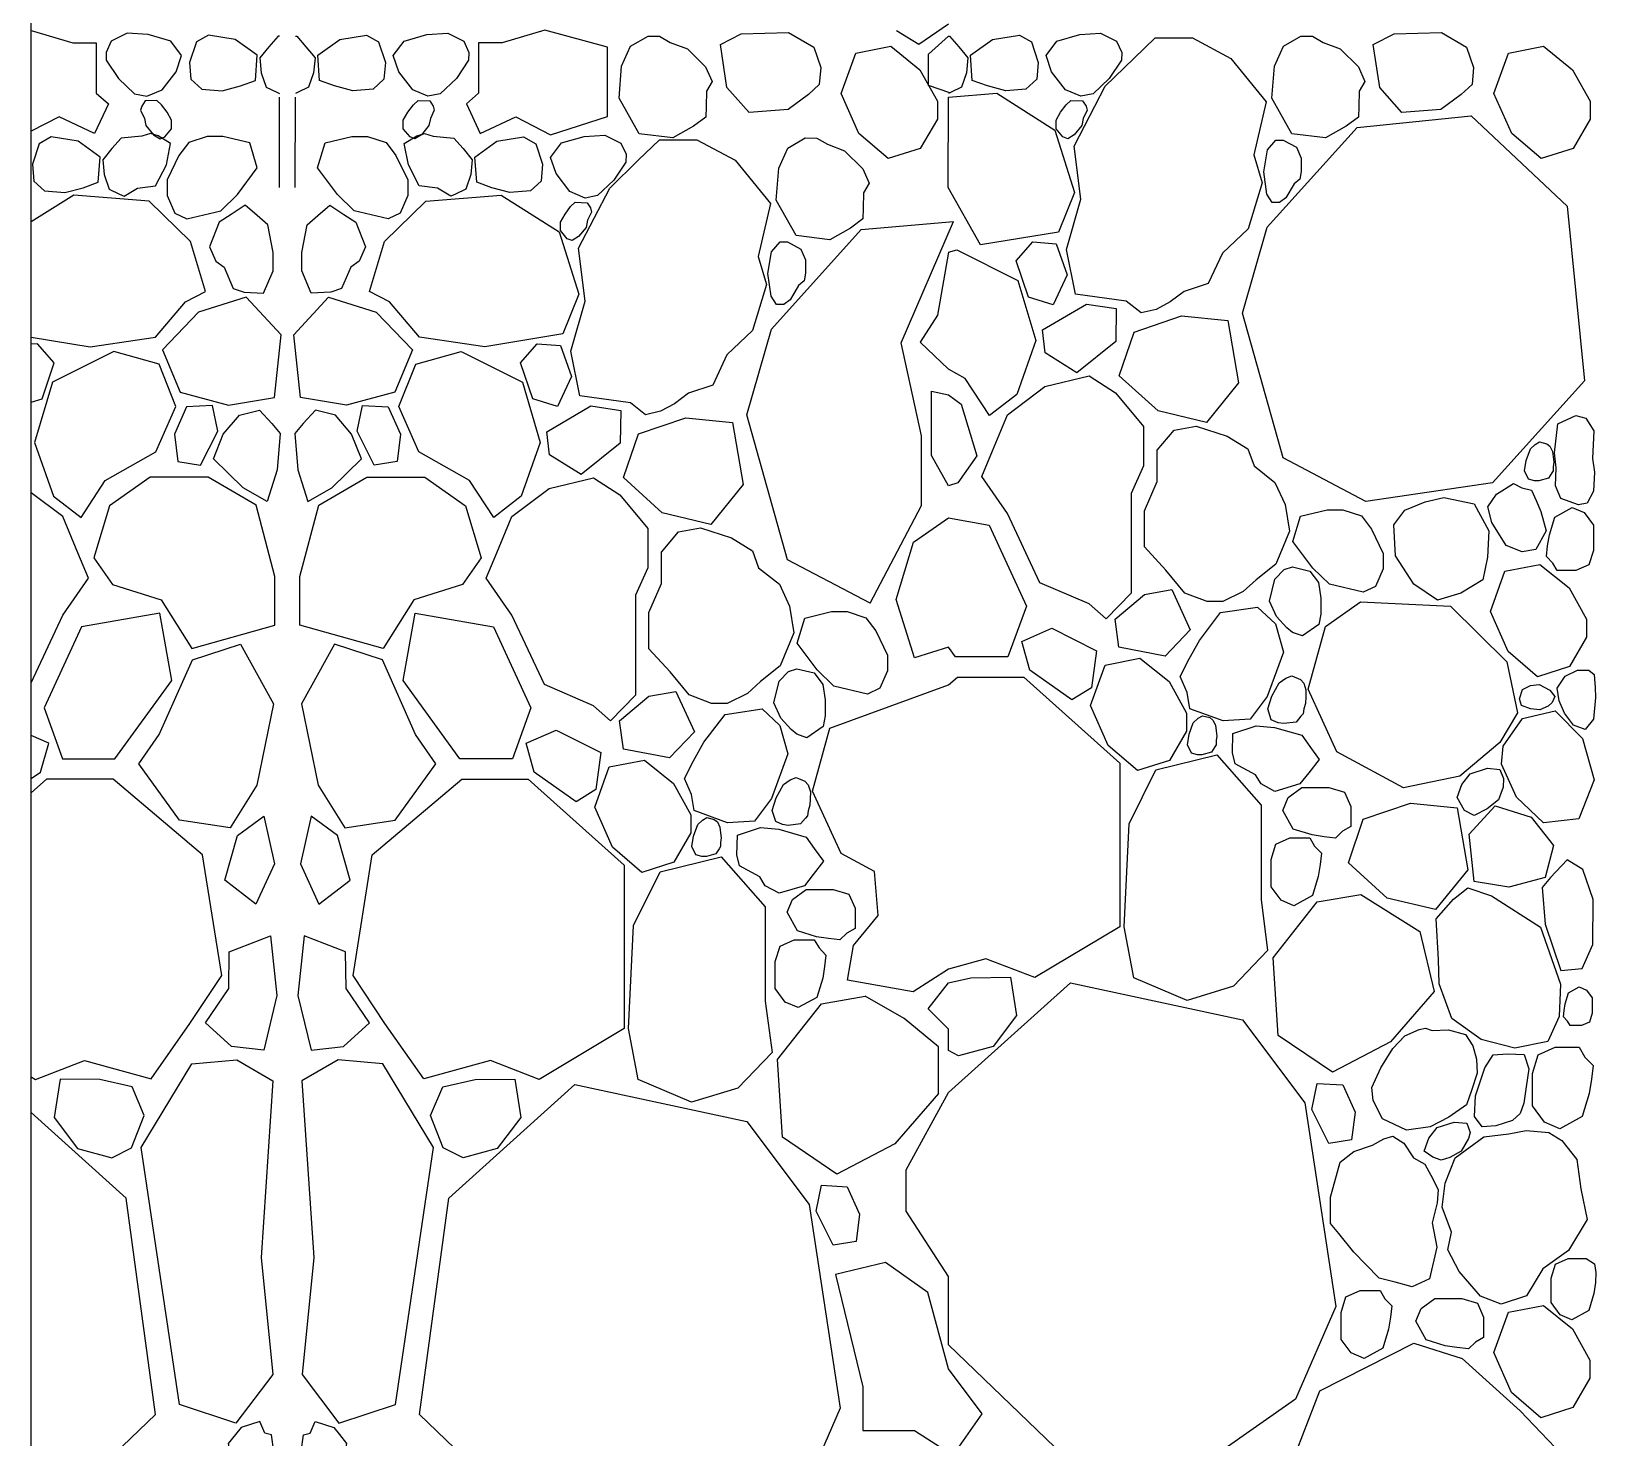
# Model space of a CAD drawing. Header units: millimetres. Extents: x 10227 to 13232, y 2 to 9351.
# Drawn here: x 11308.2 to 11478.8, y 8915 to 9068.3 of the extents above; entities that cross this region are included whole.
import ezdxf

# ---------------------------------------------------------------- set-up
doc = ezdxf.new("R2010")
doc.units = ezdxf.units.MM
doc.layers.add('A-WALL-FULL-EXTR', color=1, linetype='Continuous')
doc.layers.add('RETINO', color=20, linetype='Continuous')

msp = doc.modelspace()

# ---------------------------------------------------------------- linework, layer by layer
at = {"layer": 'A-WALL-FULL-EXTR', "ltscale": 0.1}
msp.add_line((11308.18, 6530.6), (11308.18, 9251.16), dxfattribs=at)
at = {"layer": 'RETINO', "ltscale": 0.1}
for p, q in [((11308.18, 9068.39), (11312.71, 9067.02)), ((11364.18, 9068.43), (11359.52, 9067.02)), ((11371.01, 9066.58), (11364.18, 9068.43)), ((11404.97, 9066.84), (11402.53, 9068.35)), ((11408.18, 9069.09), (11404.97, 9066.84)), ((11312.71, 9067.02), (11315.27, 9067.02)), ((11315.27, 9067.02), (11315.27, 9061.56)), ((11359.52, 9067.02), (11356.96, 9067.02)), ((11356.96, 9067.02), (11356.96, 9061.56)), ((11371.01, 9058.99), (11371.01, 9066.58)), ((11406.02, 9065.82), (11408.18, 9067.76)), ((11406.02, 9062.39), (11406.02, 9065.82)), ((11315.27, 9061.56), (11316.61, 9060.4)), ((11356.96, 9061.56), (11355.62, 9060.4)), ((11408.33, 9061.59), (11406.02, 9062.39)), ((11316.61, 9060.4), (11315.09, 9057.15)), ((11335.26, 9051.27), (11335.23, 9061.12)), ((11336.97, 9051.27), (11337, 9061.12)), ((11355.62, 9060.4), (11357.14, 9057.15)), ((11408.15, 9051.27), (11408.18, 9061.12)), ((11311.21, 9058.96), (11308.18, 9057.39)), ((11315.09, 9057.15), (11311.21, 9058.96)), ((11357.14, 9057.15), (11361.02, 9058.96)), ((11361.02, 9058.96), (11364.8, 9057)), ((11364.8, 9057), (11371.01, 9058.99)), ((11310.36, 9056.79), (11309.05, 9056.04)), ((11361.87, 9056.79), (11363.18, 9056.04)), ((11411.69, 9045), (11408.15, 9051.27)), ((11403.02, 9034.32), (11408.75, 9047.57)), ((11408.18, 9044.22), (11406.98, 9037.34)), ((11406.98, 9037.34), (11405.11, 9034.42)), ((11405.26, 9024.2), (11403.02, 9034.32)), ((11405.11, 9034.42), (11408.18, 9031.47)), ((11406.33, 9022.05), (11406.33, 9029.06)), ((11406.33, 9029.06), (11408.18, 9028.65)), ((11405.26, 9016.61), (11405.26, 9024.2)), ((11408.18, 9018.75), (11406.33, 9022.05)), ((11399.64, 9005.95), (11405.26, 9016.61)), ((11404.38, 9012.62), (11408.18, 9015.25)), ((11402.49, 9006.36), (11404.38, 9012.62)), ((11404.48, 9000), (11402.49, 9006.36)), ((11408.18, 9001.16), (11404.48, 9000)), ((11395.27, 8992.32), (11408.18, 8997.04)), ((11400.51, 8971.89), (11400.12, 8976.69)), ((11397.85, 8968.64), (11400.51, 8971.89)), ((11397.19, 8964.84), (11397.85, 8968.64)), ((11408.18, 8966.06), (11404.35, 8963.59)), ((11404.35, 8963.59), (11397.19, 8964.84)), ((11405.99, 8961.73), (11408.18, 8964.56)), ((11403.37, 8960.69), (11399.11, 8963.1)), ((11408.18, 8959.52), (11405.99, 8961.73)), ((11407.11, 8957.58), (11403.37, 8960.69)), ((11408.18, 8957.17), (11408.18, 8959.52)), ((11407.11, 8952.51), (11407.11, 8957.58)), ((11403.58, 8944.17), (11408.18, 8952.59)), ((11403.58, 8939.68), (11403.58, 8944.17)), ((11408.18, 8932.56), (11403.58, 8939.68)), ((11401.32, 8934.09), (11395.87, 8932.75)), ((11405.94, 8930.8), (11401.32, 8934.09)), ((11395.87, 8932.75), (11398.87, 8920.51)), ((11408.18, 8925.1), (11408.18, 8932.56)), ((11408.18, 8922.47), (11405.94, 8930.8)), ((11398.87, 8920.51), (11398.87, 8915.77)), ((11398.87, 8915.77), (11404.5, 8915.77)), ((11404.5, 8915.77), (11408.62, 8913.09))]:
    msp.add_line(p, q, dxfattribs=at)
at = {"layer": 'RETINO'}
for p, q in [((11421.92, 9050.73), (11420.19, 9046.41)), ((11420.19, 9046.41), (11411.69, 9045)), ((11386.2, 9026.48), (11388.89, 9035.83)), ((11390.65, 9010.69), (11386.2, 9026.48)), ((11399.64, 9005.95), (11390.65, 9010.69)), ((11393.36, 8985.46), (11395.27, 8992.32)), ((11396.49, 8978.66), (11393.36, 8985.46)), ((11400.12, 8976.69), (11396.49, 8978.66))]:
    msp.add_line(p, q, dxfattribs=at)
for points in [[(11317.68, 9063.15), (11319.45, 9061.48), (11320.79, 9061.22), (11322.46, 9061.92), (11323.97, 9063.88), (11324.58, 9065.64), (11323.39, 9067.22), (11320.91, 9067.94), (11318.64, 9068.08), (11316.89, 9067.21), (11316.33, 9065.99), (11316.36, 9065.14), (11317.68, 9063.15)], [(11326.18, 9067.14), (11325.44, 9064.9), (11325.59, 9063.06)], [(11327.49, 9067.89), (11326.18, 9067.14)], [(11332.62, 9062.94), (11332.81, 9065.68), (11330.42, 9067.41), (11327.49, 9067.89)], [(11335.23, 9067.76), (11335.11, 9067.75), (11334.1, 9066.61), (11333.11, 9065.4), (11333.26, 9063.77), (11333.81, 9062.19), (11334.94, 9061.65), (11335.23, 9061.53)], [(11337, 9067.76), (11337.12, 9067.75), (11338.13, 9066.61), (11339.12, 9065.4), (11338.97, 9063.77), (11338.42, 9062.19), (11337.29, 9061.65), (11337, 9061.53)], [(11339.61, 9062.94), (11339.41, 9065.68), (11341.81, 9067.41), (11344.74, 9067.89)], [(11344.74, 9067.89), (11346.05, 9067.14)], [(11346.05, 9067.14), (11346.79, 9064.9), (11346.64, 9063.06)], [(11354.55, 9063.15), (11352.78, 9061.48), (11351.44, 9061.22), (11349.77, 9061.92), (11348.26, 9063.88), (11347.65, 9065.64), (11348.84, 9067.22), (11351.32, 9067.94), (11353.59, 9068.08), (11355.34, 9067.21), (11355.9, 9065.99), (11355.87, 9065.14), (11354.55, 9063.15)], [(11378.12, 9056.67), (11374.45, 9057.13), (11372.27, 9061), (11372.55, 9064.49), (11373.53, 9066.67), (11375.44, 9067.78), (11376.69, 9067.76), (11377.86, 9067.08), (11379.72, 9066.38), (11381.71, 9064.41), (11382.42, 9062.84), (11381.8, 9061.78), (11381.76, 9060.1), (11381.73, 9058.95), (11380.38, 9057.95), (11378.12, 9056.67)], [(11384.03, 9062.15), (11383.33, 9066.85), (11385.6, 9068.03), (11390.75, 9068.16)], [(11390.75, 9068.16), (11393.51, 9066.58)], [(11393.51, 9066.58), (11394.26, 9064.34), (11394.11, 9062.49)], [(11405.11, 9055.51), (11401.63, 9054.41), (11398.43, 9057.15), (11396.49, 9061.52), (11398.08, 9065.92), (11401.89, 9066.66), (11405.07, 9064.11), (11406.98, 9060.67), (11406.98, 9058.72), (11405.11, 9055.51)], [(11408.18, 9067.76), (11408.3, 9067.75), (11409.31, 9066.61), (11410.3, 9065.4), (11410.15, 9063.77), (11409.6, 9062.19), (11408.47, 9061.65), (11408.18, 9061.53)], [(11410.79, 9062.94), (11410.6, 9065.68), (11412.99, 9067.41), (11415.92, 9067.89)], [(11415.92, 9067.89), (11417.23, 9067.14)], [(11417.23, 9067.14), (11417.97, 9064.9), (11417.82, 9063.06)], [(11425.73, 9063.15), (11423.96, 9061.48), (11422.62, 9061.22), (11420.95, 9061.92), (11419.44, 9063.88), (11418.84, 9065.64), (11420.02, 9067.22), (11422.5, 9067.94), (11424.77, 9068.08), (11426.52, 9067.21), (11427.08, 9065.99), (11427.05, 9065.14), (11425.73, 9063.15)], [(11427.58, 9038.88), (11422.03, 9039.65), (11421.05, 9044.52), (11422.62, 9049.99), (11421.89, 9055.77), (11425.29, 9062.31), (11428.41, 9065.33), (11430.73, 9067.57), (11434.8, 9067.57), (11438.97, 9065.33), (11442.85, 9060.61), (11441.48, 9054.83), (11442.39, 9051.79), (11440.87, 9046.77), (11438.06, 9044.11), (11436.52, 9040.8), (11433.88, 9039.93), (11432.36, 9038.79), (11430.84, 9037.98), (11429.22, 9037.59), (11427.58, 9038.88)], [(11449.31, 9056.67), (11445.63, 9057.13), (11443.45, 9061), (11443.73, 9064.49), (11444.71, 9066.67), (11446.62, 9067.78), (11447.87, 9067.76), (11449.04, 9067.08), (11450.9, 9066.38), (11452.89, 9064.41), (11453.6, 9062.84), (11452.98, 9061.78), (11452.94, 9060.1), (11452.91, 9058.95), (11451.56, 9057.95), (11449.31, 9056.67)], [(11455.22, 9062.15), (11454.51, 9066.85), (11456.78, 9068.03), (11461.94, 9068.16)], [(11461.94, 9068.16), (11464.69, 9066.58)], [(11464.69, 9066.58), (11465.44, 9064.34), (11465.29, 9062.49)], [(11476.29, 9055.51), (11472.81, 9054.41), (11469.61, 9057.15), (11467.67, 9061.52), (11469.26, 9065.92), (11473.07, 9066.66), (11476.25, 9064.11), (11478.16, 9060.67), (11478.16, 9058.72), (11476.29, 9055.51)], [(11325.59, 9063.06), (11326.77, 9061.99)], [(11346.64, 9063.06), (11345.46, 9061.99)], [(11417.82, 9063.06), (11416.64, 9061.99)], [(11326.77, 9061.99), (11328.98, 9061.82), (11330.98, 9062.34), (11332.62, 9062.94)], [(11345.46, 9061.99), (11343.24, 9061.82), (11341.25, 9062.34), (11339.61, 9062.94)], [(11392.92, 9061.42), (11390.71, 9059.76), (11386.45, 9059.43), (11384.03, 9062.15)], [(11394.11, 9062.49), (11392.92, 9061.42)], [(11408.18, 9061.12), (11413.47, 9061.54), (11419.8, 9057.53), (11421.92, 9050.73)], [(11416.64, 9061.99), (11414.43, 9061.82), (11412.43, 9062.34), (11410.79, 9062.94)], [(11464.1, 9061.42), (11461.89, 9059.76), (11457.63, 9059.43), (11455.22, 9062.15)], [(11465.29, 9062.49), (11464.1, 9061.42)], [(11320.69, 9058.02), (11321.51, 9057.02), (11322.22, 9056.59), (11322.74, 9056.78), (11323.48, 9057.67), (11323.48, 9058.59), (11322.99, 9059.47), (11322.38, 9060.29), (11321.86, 9060.76), (11320.59, 9060.71), (11320.22, 9060.15), (11320.1, 9059.68), (11320.53, 9058.79), (11320.69, 9058.02)], [(11351.54, 9058.02), (11350.72, 9057.02), (11350.01, 9056.59), (11349.49, 9056.78), (11348.75, 9057.67), (11348.75, 9058.59), (11349.24, 9059.47), (11349.85, 9060.29), (11350.37, 9060.76), (11351.64, 9060.71), (11352.01, 9060.15), (11352.13, 9059.68), (11351.7, 9058.79), (11351.54, 9058.02)], [(11422.72, 9058.02), (11421.9, 9057.02), (11421.19, 9056.59), (11420.67, 9056.78), (11419.93, 9057.67), (11419.93, 9058.59), (11420.42, 9059.47), (11421.03, 9060.29), (11421.55, 9060.76), (11422.82, 9060.71), (11423.2, 9060.15), (11423.31, 9059.68), (11422.88, 9058.79), (11422.72, 9058.02)], [(11442.93, 9046.93), (11452.74, 9057.8), (11465.19, 9059.07), (11475.65, 9049.23), (11477.55, 9030.18), (11467.51, 9019.06), (11453.69, 9017.05), (11444.7, 9021.79), (11440.24, 9037.58), (11442.93, 9046.93)], [(11315.48, 9051.84), (11315.68, 9054.58), (11313.28, 9056.31), (11310.36, 9056.79)], [(11319.76, 9051.21), (11321.74, 9051.46), (11322.91, 9053.72), (11323.38, 9056.07), (11322.02, 9056.9), (11321.18, 9057.14), (11320.24, 9056.88), (11317.97, 9056.65), (11316.96, 9055.51), (11315.98, 9054.3), (11316.12, 9052.67), (11316.68, 9051.09), (11317.8, 9050.55), (11318.31, 9050.33), (11319.76, 9051.21)], [(11325.15, 9047.85), (11328.85, 9048.73), (11330.66, 9050.49), (11332.83, 9053.41), (11332, 9056.14), (11329.08, 9056.84), (11327.37, 9056.84), (11325.35, 9056.18), (11324.27, 9054.74), (11322.99, 9052.09), (11322.99, 9050.4), (11323.83, 9048.48), (11325.15, 9047.85)], [(11347.08, 9047.85), (11343.38, 9048.73), (11341.57, 9050.49), (11339.4, 9053.41), (11340.23, 9056.14), (11343.15, 9056.84), (11344.86, 9056.84), (11346.88, 9056.18), (11347.95, 9054.74), (11349.24, 9052.09), (11349.24, 9050.4), (11348.4, 9048.48), (11347.08, 9047.85)], [(11352.47, 9051.21), (11350.49, 9051.46), (11349.32, 9053.72), (11348.85, 9056.07), (11350.21, 9056.9), (11351.05, 9057.14), (11351.99, 9056.88), (11354.26, 9056.65), (11355.27, 9055.51), (11356.25, 9054.3), (11356.11, 9052.67), (11355.55, 9051.09), (11354.43, 9050.55), (11353.92, 9050.33), (11352.47, 9051.21)], [(11356.75, 9051.84), (11356.55, 9054.58), (11358.95, 9056.31), (11361.87, 9056.79)], [(11371.69, 9052.05), (11369.92, 9050.38), (11368.57, 9050.12), (11366.91, 9050.82), (11365.4, 9052.78), (11364.79, 9054.54), (11365.98, 9056.12), (11368.46, 9056.84), (11370.72, 9056.98), (11372.47, 9056.11), (11373.03, 9054.89), (11373.01, 9054.04), (11371.69, 9052.05)], [(11373.53, 9027.78), (11367.98, 9028.55), (11367.01, 9033.42), (11368.57, 9038.89), (11367.85, 9044.67), (11371.25, 9051.21), (11374.37, 9054.23), (11376.69, 9056.47), (11380.75, 9056.47), (11384.93, 9054.23), (11388.8, 9049.51), (11387.44, 9043.73), (11388.35, 9040.69), (11386.83, 9035.67), (11384.02, 9033.01), (11382.48, 9029.7), (11379.84, 9028.83), (11378.32, 9027.69), (11376.8, 9026.88), (11375.17, 9026.49), (11373.53, 9027.78)], [(11395.26, 9045.57), (11391.59, 9046.03), (11389.41, 9049.9), (11389.68, 9053.39), (11390.67, 9055.57), (11392.58, 9056.68), (11393.83, 9056.66), (11394.99, 9055.98), (11396.86, 9055.28), (11398.84, 9053.31), (11399.56, 9051.74), (11398.94, 9050.68), (11398.9, 9049), (11398.87, 9047.85), (11397.52, 9046.85), (11395.26, 9045.57)], [(11445.87, 9051.68), (11444.98, 9050.13), (11444.27, 9049.62), (11443.47, 9049.62), (11442.9, 9050.53), (11442.56, 9052.99), (11442.96, 9055.37), (11443.87, 9056.43), (11444.67, 9056.43), (11446.13, 9055.65), (11446.64, 9054.48), (11446.64, 9053.02), (11446.5, 9052.18), (11445.87, 9051.68)], [(11309.05, 9056.04), (11308.3, 9053.8), (11308.45, 9051.96)], [(11363.18, 9056.04), (11363.93, 9053.8), (11363.78, 9051.96)], [(11308.45, 9051.96), (11309.63, 9050.89)], [(11309.63, 9050.89), (11311.85, 9050.72), (11313.84, 9051.24), (11315.48, 9051.84)], [(11362.6, 9050.89), (11360.38, 9050.72), (11358.39, 9051.24), (11356.75, 9051.84)], [(11363.78, 9051.96), (11362.6, 9050.89)], [(11308.18, 9034.96), (11314.59, 9033.9), (11321.71, 9034.96), (11325, 9038.81), (11327.17, 9039.93), (11325.54, 9045.39), (11321.03, 9049.79), (11312.81, 9050.44), (11308.18, 9047.51)], [(11367.87, 9039.63), (11366.15, 9035.31), (11357.64, 9033.9), (11350.52, 9034.96), (11347.23, 9038.81), (11345.05, 9039.93), (11346.69, 9045.39), (11351.2, 9049.79), (11359.42, 9050.44), (11365.75, 9046.43), (11367.87, 9039.63)], [(11368.68, 9046.92), (11367.86, 9045.92), (11367.15, 9045.49), (11366.62, 9045.68), (11365.89, 9046.57), (11365.89, 9047.49), (11366.38, 9048.37), (11366.99, 9049.19), (11367.5, 9049.66), (11368.78, 9049.61), (11369.15, 9049.05), (11369.27, 9048.58), (11368.83, 9047.69), (11368.68, 9046.92)], [(11333.51, 9039.73), (11334.56, 9042.17), (11334.56, 9044.17), (11333.96, 9047.21), (11332.8, 9048.21), (11331.51, 9049.33), (11329.97, 9048.33), (11328.67, 9047.49), (11327.61, 9044.81), (11328.29, 9043.25), (11329.21, 9042.58), (11330.21, 9040.27), (11331.39, 9039.86), (11333.51, 9039.73)], [(11338.71, 9039.73), (11337.67, 9042.17), (11337.67, 9044.17), (11338.27, 9047.21), (11339.42, 9048.21), (11340.72, 9049.33), (11342.26, 9048.33), (11343.56, 9047.49), (11344.62, 9044.81), (11343.94, 9043.25), (11343.02, 9042.58), (11342.02, 9040.27), (11340.84, 9039.86), (11338.71, 9039.73)], [(11388.89, 9035.83), (11398.69, 9046.7), (11408.75, 9047.57)], [(11391.83, 9040.58), (11390.94, 9039.03), (11390.23, 9038.52), (11389.43, 9038.52), (11388.86, 9039.43), (11388.51, 9041.89), (11388.91, 9044.27), (11389.83, 9045.33), (11390.63, 9045.33), (11392.08, 9044.55), (11392.6, 9043.38), (11392.6, 9041.92), (11392.45, 9041.08), (11391.83, 9040.58)], [(11408.18, 9044.22), (11409.1, 9044.48), (11415.77, 9041.14), (11417.72, 9034.58), (11415.65, 9028.71), (11412.66, 9026.4), (11410.02, 9030.43)], [(11417.4, 9045.34), (11419.92, 9045.14), (11421.14, 9041.76), (11419.6, 9038.49), (11416.9, 9039.31), (11415.58, 9043.27), (11417.4, 9045.34)], [(11329.68, 9027.54), (11334.71, 9028.38), (11335.42, 9035.2), (11331.63, 9039.31), (11326.43, 9037.69), (11322.48, 9033.58), (11324.41, 9028.94), (11329.68, 9027.54)], [(11342.55, 9027.54), (11337.52, 9028.38), (11336.81, 9035.2), (11340.6, 9039.31), (11345.8, 9037.69), (11349.75, 9033.58), (11347.82, 9028.94), (11342.55, 9027.54)], [(11418.74, 9033.24), (11418.43, 9035.74), (11423.25, 9038.56), (11426.49, 9038.06), (11426.43, 9034.48), (11422.18, 9031.07), (11418.74, 9033.24)], [(11433.6, 9037.26), (11438.67, 9036.75), (11439.83, 9029.99), (11436.33, 9025.64), (11431.04, 9026.91), (11426.82, 9030.75), (11428.44, 9035.51), (11433.6, 9037.26)], [(11308.87, 9034.24), (11308.18, 9034.19)], [(11308.18, 9027.85), (11309.37, 9028.21), (11310.69, 9032.17), (11308.87, 9034.24)], [(11363.36, 9034.24), (11365.87, 9034.04), (11367.1, 9030.66), (11365.56, 9027.39), (11362.86, 9028.21), (11361.54, 9032.17), (11363.36, 9034.24)], [(11316.25, 9019.33), (11321.78, 9022.44), (11323.96, 9027.39), (11322.12, 9032), (11317.17, 9033.38), (11310.5, 9030.04), (11308.55, 9023.48), (11310.62, 9017.61), (11313.61, 9015.3), (11316.25, 9019.33)], [(11355.97, 9019.33), (11350.45, 9022.44), (11348.27, 9027.39), (11350.11, 9032), (11355.05, 9033.38), (11361.73, 9030.04), (11363.68, 9023.48), (11361.61, 9017.61), (11358.62, 9015.3), (11355.97, 9019.33)], [(11410.02, 9030.43), (11408.18, 9031.47)], [(11423.54, 9005.87), (11418.17, 9008.18), (11414.63, 9015.74), (11411.84, 9019.76), (11413, 9022.55), (11414.64, 9026.5), (11418.71, 9029.56), (11423.54, 9030.72), (11426.4, 9028.88), (11429.46, 9025.21), (11429.46, 9020.92), (11428.1, 9017.92), (11428.1, 9014.92), (11428.1, 9009.95), (11428.1, 9007.03), (11425.38, 9004.23), (11423.54, 9005.87)], [(11324.16, 9021.38), (11326.65, 9020.98), (11328.51, 9024.69), (11327.94, 9027.51), (11325.12, 9027.35), (11323.79, 9024.37), (11324.16, 9021.38)], [(11348.07, 9021.38), (11345.57, 9020.98), (11343.72, 9024.69), (11344.29, 9027.51), (11347.11, 9027.35), (11348.44, 9024.37), (11348.07, 9021.38)], [(11364.7, 9022.14), (11364.38, 9024.64), (11369.21, 9027.46), (11372.45, 9026.96), (11372.38, 9023.38), (11368.14, 9019.97), (11364.7, 9022.14)], [(11408.18, 9028.65), (11409.57, 9027.66), (11411.28, 9022), (11409.23, 9019.07), (11408.18, 9018.75)], [(11334.99, 9020.48), (11333.91, 9017.04), (11331.29, 9018.53), (11328.04, 9021.7), (11329.12, 9024.37), (11330.88, 9026.45), (11333.05, 9026.99), (11334.41, 9025.54), (11335.31, 9024.45), (11334.99, 9020.48)], [(11337.23, 9020.48), (11338.32, 9017.04), (11340.94, 9018.53), (11344.19, 9021.7), (11343.11, 9024.37), (11341.34, 9026.45), (11339.18, 9026.99), (11337.82, 9025.54), (11336.92, 9024.45), (11337.23, 9020.48)], [(11379.56, 9026.16), (11384.63, 9025.65), (11385.79, 9018.89), (11382.28, 9014.54), (11376.99, 9015.81), (11372.77, 9019.65), (11374.39, 9024.41), (11379.56, 9026.16)], [(11478.65, 9020.23), (11478.54, 9018.15), (11477.84, 9016.86), (11476.88, 9016.67), (11474.95, 9017.37), (11474.37, 9018.76), (11474.46, 9020.7), (11474.27, 9022.35), (11474.63, 9025.51), (11476.61, 9026.4), (11477.69, 9026.13), (11478.55, 9024.75), (11478.43, 9021.71), (11478.65, 9020.23)], [(11443.89, 9010.22), (11441.73, 9008.51), (11440.32, 9007.22), (11438.1, 9006.13), (11436.41, 9006.13), (11433.95, 9007.06), (11431.9, 9009.56), (11429.57, 9012.08), (11429.57, 9016.03), (11430.93, 9019.2), (11430.93, 9022.63), (11432.8, 9024.82), (11435.19, 9025.26), (11438.59, 9024.16), (11440.85, 9022.76), (11441.51, 9020.92), (11443.79, 9019.12), (11444.9, 9016.71), (11445.39, 9013.81), (11443.89, 9010.22)], [(11473.62, 9019.58), (11472.57, 9019.28), (11472.08, 9019.28), (11471.44, 9019.46), (11471, 9020.38), (11471.17, 9021.52), (11471.64, 9022.78), (11472.15, 9023.26), (11472.64, 9023.55), (11473.44, 9023.33), (11473.78, 9023.06), (11474.06, 9022.5), (11474.13, 9021.89), (11474.2, 9021.32), (11474.13, 9020.83), (11474.13, 9020.37), (11473.97, 9020.15), (11473.62, 9019.58)], [(11322.35, 9006.33), (11325.69, 9001.02), (11334.75, 9003.54), (11334.75, 9008.86), (11332.7, 9016.63), (11327.46, 9019.7), (11321.13, 9019.7), (11316.7, 9016.56), (11315, 9010.9), (11317.04, 9007.97), (11322.35, 9006.33)], [(11349.88, 9006.33), (11346.54, 9001.02), (11337.48, 9003.54), (11337.48, 9008.86), (11339.52, 9016.63), (11344.77, 9019.7), (11351.1, 9019.7), (11355.53, 9016.56), (11357.23, 9010.9), (11355.19, 9007.97), (11349.88, 9006.33)], [(11369.5, 8994.77), (11364.13, 8997.08), (11360.59, 9004.64), (11357.8, 9008.66), (11358.96, 9011.45), (11360.59, 9015.4), (11364.67, 9018.46), (11369.5, 9019.62), (11372.35, 9017.78), (11375.42, 9014.11), (11375.42, 9009.82), (11374.06, 9006.82), (11374.06, 9003.82), (11374.06, 8998.85), (11374.06, 8995.93), (11371.33, 8993.13), (11369.5, 8994.77)], [(11472.8, 9015.94), (11473.37, 9013.84), (11472.24, 9011.81), (11470.73, 9011.56), (11469.02, 9012.24), (11467.45, 9014.74), (11466.99, 9016.44), (11467.93, 9017.84), (11469.79, 9019.01), (11470.7, 9018.53), (11471.75, 9018.27), (11472.29, 9017.15), (11472.8, 9015.94)], [(11308.18, 8997.25), (11311.64, 9004.64), (11314.43, 9008.66), (11313.27, 9011.45), (11311.64, 9015.4), (11308.18, 9017.99)], [(11458.92, 9008.01), (11456.95, 9011.1), (11456.74, 9014.5), (11457.94, 9016.08), (11460.16, 9016.99), (11462.2, 9017.47), (11465.53, 9016.77), (11467.11, 9013.85), (11466.96, 9010.95), (11466.44, 9008.49), (11464.06, 9007.04), (11461.51, 9006.29), (11458.92, 9008.01)], [(11453.42, 9007.14), (11449.73, 9008.02), (11447.92, 9009.78), (11445.75, 9012.69), (11446.58, 9015.43), (11449.49, 9016.13), (11451.21, 9016.13), (11453.23, 9015.47), (11454.3, 9014.03), (11455.59, 9011.38), (11455.59, 9009.69), (11454.74, 9007.77), (11453.42, 9007.14)], [(11473.72, 9013.4), (11474.3, 9015.33), (11476.2, 9016.38), (11477.5, 9015.82), (11478.51, 9014.45), (11478.51, 9011.71), (11478.03, 9010.14), (11476.6, 9009.51), (11474.57, 9009.51), (11474.09, 9010.33), (11473.4, 9011.05), (11473.52, 9012.2), (11473.72, 9013.4)], [(11389.85, 8999.12), (11387.68, 8997.41), (11386.27, 8996.12), (11384.06, 8995.03), (11382.36, 8995.03), (11379.91, 8995.96), (11377.86, 8998.46), (11375.53, 9000.98), (11375.53, 9004.93), (11376.89, 9008.1), (11376.89, 9011.53), (11378.76, 9013.72), (11381.14, 9014.16), (11384.54, 9013.06), (11386.81, 9011.66), (11387.46, 9009.82), (11389.75, 9008.02), (11390.85, 9005.61), (11391.34, 9002.71), (11389.85, 8999.12)], [(11408.18, 9015.25), (11412.63, 9014.46), (11416.71, 9005.64)], [(11475.91, 8999.04), (11472.42, 8997.93), (11469.23, 9000.67), (11467.28, 9005.04), (11468.87, 9009.44), (11472.69, 9010.18), (11475.86, 9007.64), (11477.77, 9004.19), (11477.77, 9002.24), (11475.91, 8999.04)], [(11443.2, 9006.18), (11443.78, 9008.56), (11444.8, 9009.62), (11445.7, 9009.91), (11447.6, 9009.44), (11448.54, 9008.2), (11448.78, 9006.5), (11448.78, 9004.77), (11448.56, 9003.61), (11446.79, 9002.38), (11445.71, 9002.76), (11445.07, 9003.28), (11443.96, 9004.51), (11443.2, 9006.18)], [(11432.53, 9007.43), (11434.56, 9003.03), (11431.83, 9000.19), (11426.78, 9001.14), (11426.36, 9004.22), (11429.56, 9006.91), (11432.53, 9007.43)], [(11416.71, 9005.64), (11414.68, 9000.09)], [(11435.57, 9001.89), (11437.87, 9004.92), (11441.9, 9005.53), (11443.85, 9003.7), (11444.74, 9000.61), (11442.95, 8995.76), (11441.07, 8993.3), (11438.13, 8993.11), (11434.52, 8994.44), (11434.23, 8996.21), (11433.47, 8997.94), (11434.44, 8999.88), (11435.57, 9001.89)], [(11449.32, 9003.42), (11453.11, 9006.11), (11462.92, 9005.62), (11469.06, 8999.54), (11470.24, 8994.01), (11468.31, 8990.77), (11463.96, 8987.08), (11457.79, 8985.83), (11450.54, 8989.76), (11447.4, 8996.56), (11449.32, 9003.42)], [(11311.59, 8988.99), (11317.31, 8988.99), (11323.49, 8997.52), (11322.19, 9004.87), (11313.65, 9003.36), (11309.57, 8994.54)], [(11360.64, 8988.99), (11354.92, 8988.99), (11348.74, 8997.52), (11350.04, 9004.87), (11358.58, 9003.36), (11362.66, 8994.54)], [(11399.38, 8996.04), (11395.68, 8996.92), (11393.88, 8998.68), (11391.7, 9001.59), (11392.54, 9004.33), (11395.45, 9005.03), (11397.16, 9005.03), (11399.19, 9004.37), (11400.26, 9002.93), (11401.54, 9000.28), (11401.54, 8998.59), (11400.7, 8996.67), (11399.38, 8996.04)], [(11423.79, 8996.73), (11421.64, 8995.41), (11417.07, 8998.63), (11416.19, 9001.79), (11419.48, 9003.22), (11424.34, 9000.77), (11423.79, 8996.73)], [(11324.35, 8982.28), (11319.92, 8988.45), (11322.14, 8991.64), (11325.75, 8999.76), (11330.98, 9001.5), (11334.58, 8994.99), (11332.78, 8986.1)], [(11347.87, 8982.28), (11352.31, 8988.45), (11350.09, 8991.64), (11346.48, 8999.76), (11341.25, 9001.5), (11337.65, 8994.99), (11339.45, 8986.1)], [(11414.68, 9000.09), (11408.96, 9000.09), (11408.18, 9001.16)], [(11432.29, 8988.81), (11428.81, 8987.7), (11425.61, 8990.44), (11423.67, 8994.81), (11425.26, 8999.21), (11429.07, 8999.95), (11432.25, 8997.41), (11434.16, 8993.96), (11434.16, 8992.01), (11432.29, 8988.81)], [(11389.15, 8995.08), (11389.74, 8997.46), (11390.76, 8998.52), (11391.66, 8998.81), (11393.56, 8998.34), (11394.5, 8997.1), (11394.73, 8995.4), (11394.74, 8993.67), (11394.52, 8992.51), (11392.75, 8991.28), (11391.67, 8991.66), (11391.03, 8992.18), (11389.91, 8993.41), (11389.15, 8995.08)], [(11478.54, 8993.31), (11477.61, 8992.17), (11476.33, 8992.67), (11475.37, 8993.96), (11474.79, 8995.3), (11474.56, 8996.7), (11475.42, 8997.98), (11476.78, 8998.64), (11478.03, 8998.64), (11478.61, 8998.16), (11478.7, 8996.76), (11478.73, 8995.66), (11478.54, 8993.31)], [(11408.18, 8997.04), (11409.17, 8997.87), (11416.41, 8997.87), (11426.87, 8988.5), (11426.87, 8970.67), (11417.62, 8965.13), (11412.28, 8967.19), (11408.18, 8966.06)], [(11446.09, 8992.98), (11444.75, 8992.82), (11444.14, 8992.91), (11443.39, 8993.24), (11443.02, 8994.45), (11443.44, 8995.83), (11444.25, 8997.28), (11444.97, 8997.78), (11445.62, 8998.04), (11446.56, 8997.63), (11446.93, 8997.24), (11447.17, 8996.5), (11447.14, 8995.73), (11447.12, 8995.02), (11446.94, 8994.43), (11446.86, 8993.87), (11446.63, 8993.62), (11446.09, 8992.98)], [(11472.68, 8994.32), (11471.67, 8994.45), (11470.69, 8994.81), (11470.45, 8995.53), (11470.77, 8996.55), (11471.67, 8996.96), (11472.61, 8997.07), (11473.75, 8996.47), (11474.31, 8995.77), (11474.02, 8995.14), (11473.58, 8994.72), (11472.68, 8994.32)], [(11378.48, 8996.33), (11380.51, 8991.93), (11377.79, 8989.09), (11372.74, 8990.04), (11372.31, 8993.12), (11375.51, 8995.81), (11378.48, 8996.33)], [(11309.57, 8994.54), (11311.59, 8988.99)], [(11362.66, 8994.54), (11360.64, 8988.99)], [(11381.53, 8990.79), (11383.83, 8993.82), (11387.86, 8994.43), (11389.8, 8992.6), (11390.69, 8989.51), (11388.9, 8984.66), (11387.03, 8982.2), (11384.08, 8982.01), (11380.48, 8983.34), (11380.18, 8985.11), (11379.42, 8986.84), (11380.39, 8988.78), (11381.53, 8990.79)], [(11436.87, 8989.71), (11435.83, 8989.42), (11435.33, 8989.42), (11434.7, 8989.6), (11434.25, 8990.51), (11434.43, 8991.66), (11434.89, 8992.91), (11435.41, 8993.4), (11435.9, 8993.68), (11436.7, 8993.47), (11437.03, 8993.2), (11437.32, 8992.64), (11437.38, 8992.02), (11437.45, 8991.46), (11437.38, 8990.97), (11437.38, 8990.51), (11437.23, 8990.28), (11436.87, 8989.71)], [(11470.79, 8993.39), (11474.36, 8994.2), (11477.31, 8991.2), (11478.58, 8986.69), (11476.93, 8982.44), (11473.07, 8982.01), (11470.12, 8984.82), (11468.5, 8988.41), (11468.67, 8990.35), (11470.79, 8993.39)], [(11308.18, 8986.82), (11309.2, 8987.53), (11310.09, 8990.69), (11308.18, 8991.52)], [(11369.75, 8985.63), (11367.6, 8984.31), (11363.03, 8987.53), (11362.14, 8990.69), (11365.43, 8992.12), (11370.3, 8989.67), (11369.75, 8985.63)], [(11439.21, 8991.76), (11441.74, 8992.59), (11443.73, 8992.41), (11446.71, 8991.55), (11447.6, 8990.31), (11448.6, 8988.92), (11447.47, 8987.47), (11446.52, 8986.25), (11443.76, 8985.43), (11442.27, 8986.24), (11441.67, 8987.22), (11439.46, 8988.42), (11439.16, 8989.63), (11439.21, 8991.76)], [(11378.25, 8977.71), (11374.76, 8976.6), (11371.57, 8979.34), (11369.62, 8983.71), (11371.21, 8988.11), (11375.03, 8988.85), (11378.21, 8986.31), (11380.11, 8982.86), (11380.11, 8980.91), (11378.25, 8977.71)], [(11434.21, 8962.64), (11428.42, 8965.11), (11427.34, 8970.67), (11427.88, 8981.9), (11430.81, 8987.77), (11437.46, 8989.41), (11442.27, 8983.94), (11442.27, 8973.65), (11442.99, 8968.07), (11439.27, 8964.19), (11434.21, 8962.64)], [(11321.25, 8954.09), (11325.48, 8960.12), (11328.95, 8965.36), (11326.86, 8978.53), (11317.11, 8986.77), (11309.86, 8986.77), (11308.18, 8985.26)], [(11350.98, 8954.09), (11346.75, 8960.12), (11343.28, 8965.36), (11345.37, 8978.53), (11355.12, 8986.77), (11362.37, 8986.77), (11372.83, 8977.4), (11372.83, 8959.57), (11363.57, 8954.03), (11358.24, 8956.09), (11350.98, 8954.09)], [(11392.04, 8981.88), (11390.71, 8981.72), (11390.1, 8981.81), (11389.35, 8982.14), (11388.98, 8983.35), (11389.4, 8984.73), (11390.2, 8986.18), (11390.93, 8986.68), (11391.58, 8986.94), (11392.52, 8986.53), (11392.89, 8986.14), (11393.13, 8985.4), (11393.1, 8984.63), (11393.08, 8983.92), (11392.9, 8983.33), (11392.82, 8982.77), (11392.59, 8982.52), (11392.04, 8981.88)], [(11468.17, 8984.5), (11466.94, 8983.52), (11465.5, 8982.82), (11464.46, 8983.34), (11463.67, 8984.78), (11464.18, 8986.2), (11465.07, 8987.35), (11466.95, 8987.96), (11468.32, 8987.83), (11468.7, 8986.83), (11468.69, 8985.91), (11468.17, 8984.5)], [(11332.78, 8986.1), (11329.86, 8981.45)], [(11339.45, 8986.1), (11342.37, 8981.45)], [(11447.85, 8980.69), (11445.77, 8981.32), (11444.64, 8983.36), (11445.24, 8984.77), (11446.72, 8985.85), (11449.68, 8985.85), (11451.36, 8985.34), (11452.05, 8983.8), (11452.05, 8981.6), (11451.16, 8981.09), (11450.38, 8980.34), (11449.15, 8980.48), (11447.85, 8980.69)], [(11458.58, 8984.16), (11463.65, 8983.65), (11464.81, 8976.89), (11461.3, 8972.54), (11456.01, 8973.81), (11451.8, 8977.65), (11453.41, 8982.41), (11458.58, 8984.16)], [(11469.29, 8974.98), (11465.5, 8975.61), (11464.96, 8980.76), (11467.82, 8983.87), (11471.74, 8982.64), (11474.16, 8979.54), (11473.27, 8976.03), (11469.29, 8974.98)], [(11329.86, 8981.45), (11324.35, 8982.28)], [(11332.68, 8973.15), (11329.29, 8975.74), (11330.66, 8980.61), (11333.53, 8982.74), (11334.69, 8977.55), (11332.68, 8973.15)], [(11339.55, 8973.15), (11342.94, 8975.74), (11341.57, 8980.61), (11338.7, 8982.74), (11337.54, 8977.55), (11339.55, 8973.15)], [(11342.37, 8981.45), (11347.87, 8982.28)], [(11382.83, 8978.61), (11381.79, 8978.32), (11381.29, 8978.32), (11380.65, 8978.5), (11380.21, 8979.41), (11380.38, 8980.56), (11380.85, 8981.81), (11381.36, 8982.3), (11381.85, 8982.58), (11382.65, 8982.37), (11382.99, 8982.1), (11383.27, 8981.54), (11383.34, 8980.92), (11383.41, 8980.36), (11383.34, 8979.87), (11383.34, 8979.41), (11383.18, 8979.18), (11382.83, 8978.61)], [(11385.17, 8980.66), (11387.69, 8981.49), (11389.69, 8981.31), (11392.66, 8980.45), (11393.56, 8979.21), (11394.55, 8977.82), (11393.43, 8976.37), (11392.48, 8975.15), (11389.72, 8974.33), (11388.22, 8975.14), (11387.63, 8976.12), (11385.42, 8977.32), (11385.11, 8978.53), (11385.17, 8980.66)], [(11448.52, 8976.16), (11447.89, 8974.08), (11445.85, 8972.96), (11444.45, 8973.56), (11443.36, 8975.03), (11443.36, 8977.99), (11443.87, 8979.67), (11445.41, 8980.36), (11447.61, 8980.36), (11448.12, 8979.47), (11448.87, 8978.69), (11448.73, 8977.46), (11448.52, 8976.16)], [(11380.17, 8951.54), (11374.37, 8954.01), (11373.3, 8959.57), (11373.84, 8970.8), (11376.77, 8976.67), (11383.41, 8978.31), (11388.22, 8972.84), (11388.22, 8962.55), (11388.95, 8956.97), (11385.23, 8953.09), (11380.17, 8951.54)], [(11473.26, 8970.96), (11474.98, 8965.91), (11477.3, 8966.13), (11478.47, 8968.74), (11478.48, 8973.64), (11477.37, 8976.93), (11475.65, 8977.96), (11473.84, 8976.03), (11472.94, 8974.94), (11473.26, 8970.96)], [(11393.8, 8969.59), (11391.73, 8970.22), (11390.6, 8972.26), (11391.2, 8973.66), (11392.68, 8974.75), (11395.63, 8974.75), (11397.32, 8974.24), (11398, 8972.7), (11398, 8970.5), (11397.11, 8969.99), (11396.34, 8969.24), (11395.1, 8969.38), (11393.8, 8969.59)], [(11461.61, 8967.1), (11461.38, 8971.53), (11463.27, 8973.67), (11464.84, 8974.93), (11467.41, 8974.03), (11472.73, 8970.63), (11474.91, 8964.43), (11474.78, 8960.9), (11473.53, 8958.16), (11469.94, 8957.44), (11466.26, 8958.37), (11463.06, 8960.68), (11461.69, 8964.44), (11461.61, 8967.1)], [(11443.6, 8967.3), (11448.41, 8973.39), (11453.15, 8974.2)], [(11453.15, 8974.2), (11459.57, 8970.17), (11461.15, 8963.61)], [(11329.71, 8963.94), (11329.77, 8967.95), (11334.28, 8969.68), (11334.97, 8963.18), (11333.53, 8957.22)], [(11342.52, 8963.94), (11342.46, 8967.95), (11337.95, 8969.68), (11337.26, 8963.18), (11338.7, 8957.22)], [(11394.48, 8965.06), (11393.85, 8962.98), (11391.81, 8961.86), (11390.4, 8962.46), (11389.31, 8963.93), (11389.31, 8966.89), (11389.83, 8968.57), (11391.37, 8969.26), (11393.56, 8969.26), (11394.08, 8968.37), (11394.82, 8967.59), (11394.69, 8966.36), (11394.48, 8965.06)], [(11461.15, 8963.61), (11456.4, 8958.13), (11450.07, 8954.82), (11444.15, 8958.83), (11443.6, 8967.3)], [(11408.18, 8964.56), (11410.63, 8965.11), (11414.94, 8965.17), (11415.62, 8960.99), (11413.05, 8957.62)], [(11408.18, 8952.59), (11421.48, 8964.57), (11440.26, 8960.53), (11447.05, 8951.48), (11450.44, 8929.29), (11446.04, 8919.17)], [(11475.45, 8962.29), (11475.81, 8963.47), (11476.97, 8964.11), (11477.77, 8963.77), (11478.39, 8962.93), (11478.39, 8961.25), (11478.09, 8960.29), (11477.22, 8959.9), (11475.97, 8959.9), (11475.68, 8960.4), (11475.25, 8960.85), (11475.33, 8961.55), (11475.45, 8962.29)], [(11330.01, 8957.63), (11327.17, 8960.21), (11329.71, 8963.94)], [(11342.22, 8957.63), (11345.06, 8960.21), (11342.52, 8963.94)], [(11389.56, 8956.2), (11394.36, 8962.29), (11399.11, 8963.1)], [(11460.92, 8959.36), (11462.73, 8959.43), (11464.55, 8958.93), (11465.36, 8957.7), (11465.77, 8956.25), (11465.84, 8954.71), (11465.22, 8952.83), (11464.69, 8951.26), (11462.75, 8949.91), (11460.72, 8948.86), (11458.12, 8948.49), (11455.5, 8949.72), (11454.51, 8951.72), (11454.34, 8953.15), (11455.33, 8955.3), (11456.65, 8957.42), (11457.97, 8958.8), (11459.5, 8959.49), (11460.21, 8959.61), (11460.92, 8959.36)], [(11333.53, 8957.22), (11330.01, 8957.63)], [(11338.7, 8957.22), (11342.22, 8957.63)], [(11413.05, 8957.62), (11409.3, 8956.6), (11408.18, 8957.17)], [(11478.06, 8952.5), (11477.3, 8950), (11474.86, 8948.65), (11473.17, 8949.37), (11471.86, 8951.14), (11471.86, 8954.69), (11472.48, 8956.71), (11474.33, 8957.54), (11476.96, 8957.54), (11477.58, 8956.47), (11478.48, 8955.54), (11478.31, 8954.06), (11478.06, 8952.5)], [(11308.18, 8954.31), (11308.66, 8954.03), (11313.99, 8956.09), (11321.25, 8954.09)], [(11330.49, 8916.56), (11324.34, 8918.6), (11320.18, 8946.61), (11325.69, 8955.73), (11330.6, 8956.17), (11334.52, 8953.88), (11333.24, 8934.61)], [(11341.73, 8916.56), (11347.89, 8918.6), (11352.05, 8946.61), (11346.53, 8955.73), (11341.63, 8956.17), (11337.7, 8953.88), (11338.99, 8934.61)], [(11407.11, 8952.51), (11402.36, 8947.02), (11396.02, 8943.72), (11390.1, 8947.73), (11389.56, 8956.2)], [(11469.7, 8949.55), (11467.89, 8948.99), (11466.38, 8948.88), (11465.54, 8949.99), (11465.64, 8952.25), (11466.67, 8955.29), (11467.58, 8956.72), (11469.14, 8956.84), (11470.95, 8956.76), (11471.48, 8955.17), (11471.2, 8953.24), (11470.93, 8951.43), (11470.54, 8950.3), (11469.7, 8949.55)], [(11319.18, 8953.22), (11315.64, 8954.01), (11311.33, 8954.07), (11310.66, 8949.89), (11313.22, 8946.52)], [(11353.05, 8953.22), (11356.59, 8954.01), (11360.9, 8954.07), (11361.57, 8949.89), (11359, 8946.52)], [(11319.12, 8946.59), (11320.5, 8950.11), (11319.18, 8953.22)], [(11392, 8908.07), (11375.33, 8896.42), (11367.67, 8901), (11350.5, 8917.5), (11353.71, 8941.1), (11367.44, 8953.47), (11386.21, 8949.43), (11393, 8940.38), (11396.4, 8918.18), (11392, 8908.07)], [(11353.11, 8946.59), (11351.73, 8950.11), (11353.05, 8953.22)], [(11452.15, 8947.46), (11449.66, 8947.06), (11447.81, 8950.77), (11448.38, 8953.59), (11451.2, 8953.43), (11452.53, 8950.45), (11452.15, 8947.46)], [(11308.18, 8904.48), (11321.73, 8917.5), (11318.52, 8941.1), (11308.18, 8950.41)], [(11464.09, 8946.21), (11462.86, 8945.52), (11461.9, 8945.22), (11460.99, 8945.55), (11460.07, 8946.21), (11460.57, 8947.63), (11461.47, 8948.78), (11463.34, 8949.39), (11464.71, 8949.26), (11465.09, 8948.26), (11464.9, 8947.58), (11464.09, 8946.21)], [(11461.43, 8935.76), (11460.64, 8932.29), (11458.74, 8931.43), (11456.9, 8931.92), (11455.16, 8932.37), (11453.71, 8933.85), (11452.38, 8935.21), (11450.74, 8937.22), (11449.85, 8938.31), (11449.85, 8941.18), (11450.91, 8945.01), (11452.4, 8946.16), (11454.41, 8946.85), (11455.66, 8947.54), (11456.63, 8947.83), (11457.85, 8947.07), (11458.88, 8945.49), (11460.13, 8944.81), (11460.99, 8943.18), (11461.6, 8942), (11461.48, 8940.59), (11460.94, 8938.41), (11461.43, 8935.76)], [(11466.56, 8947.77), (11469.3, 8948.11), (11471.18, 8948.48), (11473.64, 8948.26), (11475.08, 8947.38), (11476.7, 8945.31), (11477.16, 8942.12), (11477.84, 8938.75), (11475.79, 8935.38), (11472.99, 8933.37), (11471.21, 8930.44), (11468.47, 8929.53), (11466.2, 8930.4), (11463.87, 8933.11), (11462.65, 8935.47), (11463.05, 8937.38), (11462.03, 8940.11), (11462.34, 8942.74), (11463.43, 8945.48), (11466.56, 8947.77)], [(11313.22, 8946.52), (11316.97, 8945.5), (11319.12, 8946.59)], [(11359, 8946.52), (11355.26, 8945.5), (11353.11, 8946.59)], [(11398.11, 8936.36), (11395.62, 8935.96), (11393.77, 8939.67), (11394.34, 8942.49), (11397.16, 8942.33), (11398.49, 8939.35), (11398.11, 8936.36)], [(11333.24, 8934.61), (11334.52, 8921.86)], [(11338.99, 8934.61), (11337.71, 8921.86)], [(11478.56, 8930.71), (11478, 8928.85), (11476.16, 8927.83), (11474.9, 8928.37), (11473.92, 8929.7), (11473.92, 8932.36), (11474.38, 8933.88), (11475.77, 8934.5), (11477.74, 8934.5), (11478.62, 8933.93), (11478.77, 8932.99), (11478.75, 8931.89), (11478.56, 8930.71)], [(11456.18, 8926.81), (11455.54, 8924.73), (11453.51, 8923.61), (11452.1, 8924.21), (11451.01, 8925.68), (11451.01, 8928.64), (11451.53, 8930.33), (11453.07, 8931.01), (11455.26, 8931.01), (11455.77, 8930.12), (11456.52, 8929.34), (11456.39, 8928.11), (11456.18, 8926.81)], [(11462.34, 8925), (11460.27, 8925.63), (11459.14, 8927.67), (11459.74, 8929.07), (11461.22, 8930.16), (11464.17, 8930.16), (11465.86, 8929.65), (11466.54, 8928.1), (11466.54, 8925.91), (11465.65, 8925.4), (11464.88, 8924.65), (11463.64, 8924.79), (11462.34, 8925)], [(11476.28, 8918.25), (11472.79, 8917.15), (11469.6, 8919.89), (11467.66, 8924.25), (11469.24, 8928.66), (11473.06, 8929.4), (11476.24, 8926.85), (11478.14, 8923.41), (11478.14, 8921.46), (11476.28, 8918.25)], [(11446.04, 8919.17), (11429.38, 8907.52), (11421.71, 8912.1), (11408.18, 8925.1)], [(11455.44, 8888.03), (11449.82, 8889.29), (11450.71, 8893.28), (11448.68, 8900.26), (11445.96, 8904.12), (11447.63, 8911.32), (11446.23, 8913.69), (11448.68, 8920.1), (11458.94, 8925.27), (11464.2, 8923.61), (11470.54, 8917.91), (11475.87, 8912.3), (11477.83, 8902.05), (11475.17, 8891.51), (11467.54, 8885.69), (11460.76, 8888.48), (11455.44, 8888.03)], [(11334.52, 8921.86), (11330.49, 8916.56)], [(11337.71, 8921.86), (11341.73, 8916.56)], [(11409.05, 8913.59), (11411.86, 8917.59), (11408.18, 8922.47)], [(11330.52, 8912.05), (11331.78, 8909.39), (11333.09, 8907.99), (11333.81, 8908.67), (11334.84, 8909.66), (11334.84, 8912.04), (11334.63, 8913.47), (11334.36, 8915.27), (11333.64, 8915.48), (11333.09, 8916.73), (11331.05, 8916.08), (11330.45, 8915.31), (11329.66, 8914.33), (11329.94, 8912.89), (11330.52, 8912.05)], [(11341.71, 8912.05), (11340.44, 8909.39), (11339.14, 8907.99), (11338.42, 8908.67), (11337.39, 8909.66), (11337.39, 8912.04), (11337.6, 8913.47), (11337.87, 8915.27), (11338.59, 8915.48), (11339.14, 8916.73), (11341.18, 8916.08), (11341.78, 8915.31), (11342.57, 8914.33), (11342.29, 8912.89), (11341.71, 8912.05)]]:
    msp.add_lwpolyline(points, dxfattribs=at)

doc.saveas('drawing.dxf')
